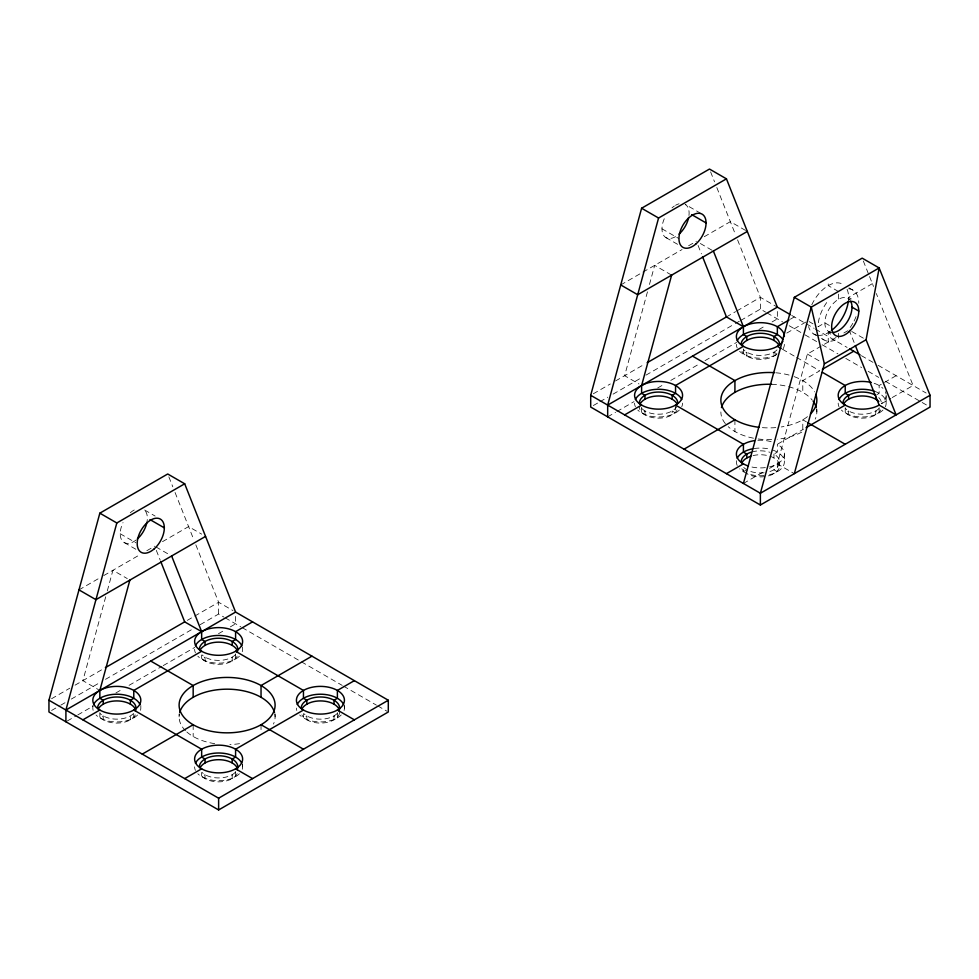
<?xml version="1.0" encoding="UTF-8"?>
<svg xmlns="http://www.w3.org/2000/svg" width="979" height="979" viewBox="0 0 979 979"><rect width="100%" height="100%" fill="white"/><g stroke="black" fill="none" stroke-linecap="round" stroke-linejoin="round"><path stroke-width="0.73" stroke-dasharray="4.89 3.67" d="M105.708 596.774L82.885 680.65L98.549 689.693M107.311 590.888L112.915 570.292L127.27 578.577M647.462 291.828L624.639 375.703L638.993 383.988M649.469 284.473L654.67 265.346L671.631 275.136M836.078 337.498L807.369 354.068L777.35 463.862L777.35 471.707L773.948 469.749L773.948 473.665M78.981 589.884L98.561 578.577M103.774 575.566L140.303 554.469M146.838 550.7L154.658 546.184M162.49 541.668L188.592 526.592L201.65 534.13M620.735 284.938L641.612 272.884M642.922 272.125L682.069 249.535M688.592 245.766L696.412 241.25M704.244 236.722L730.346 221.658L746.01 230.689M51.557 698.737L69.827 688.188M75.053 685.165L104.043 668.437M187.295 620.368L218.623 602.281L232.978 610.566M593.311 393.791L610.284 383.988M615.497 380.978L644.476 364.249M726.442 316.927L735.584 311.652M736.881 310.906L760.377 297.335L777.35 307.137M51.581 710.473L59.474 705.92M60.784 705.161L66.046 702.127M71.308 699.079L100.25 682.375M105.512 679.34L192.312 629.228M200.205 624.663L218.623 614.029L223.848 617.051M593.335 405.539L598.597 402.491M599.907 401.733L607.8 397.18M613.062 394.145L640.682 378.2M645.944 375.153L734.066 324.282M735.388 323.523L739.329 321.247M740.65 320.488L760.377 309.095L765.602 312.105M67.233 721.034L76.435 715.71M77.757 714.951L93.543 705.847M115.901 692.936L122.473 689.143M129.057 685.337L161.939 666.356M163.248 665.598L194.821 647.376M218.488 633.707L225.072 629.901M230.334 626.866L235.584 623.831L235.584 615.008M607.678 416.846L615.558 412.294M616.88 411.535L633.976 401.659M657.655 387.99L664.227 384.196M670.811 380.403L699.74 363.686M705.002 360.651L736.575 342.43M758.933 329.519L765.505 325.726M772.088 321.92L777.35 318.885L777.35 310.074M790.396 319.191L794.312 316.927M786.761 333.08L807.883 320.892M872.375 283.653L848.609 297.371L852.428 299.586M843.898 332.97L847.814 330.718M769.555 466.873A23.998 13.853 0 0 0 777.35 444.27L803.453 429.206M896.115 375.703L879.154 385.506L879.154 393.338L876.89 394.647M745.668 470.397L743.416 471.707L743.416 466.481M769.971 471.511A19.201 11.087 0 0 0 773.948 454.072L777.35 452.114L777.35 444.27M743.416 483.455L762.984 472.159M769.518 468.39L777.35 463.862L794.312 473.665M881.761 403.581L890.89 398.306M892.199 397.56L913.089 385.506L876.327 293.553M849.001 287.863L852.819 290.078M838.428 291.497L828.246 285.623L828.246 280.373M700.805 213.385L685.141 204.342A19.201 11.087 -60 0 1 688.653 217.46M848.022 298.387L850.286 299.696M700.328 243.502L713.385 251.04M851.73 331.465L863.478 338.257M661.963 228.805L678.936 238.595M829.372 325.456L824.856 322.85L818.065 326.766A28.795 16.619 -60 0 1 828.246 300.529M665.94 237.591L677.688 244.371M828.834 331.636L831.085 332.933M809.156 321.626L812.974 323.829M830.792 334.108L828.246 332.64L828.246 342.014M791.705 315.422L804.873 323.021M806.194 323.78L814.112 328.357M815.421 329.115L847.104 347.41M861.41 355.671L872.974 362.34M878.114 365.314L926.134 393.032M813.855 334.072L816.4 335.54M821.479 338.477L824.024 339.946M766.9 312.864L782.613 321.932M789.196 325.726L803.673 334.084M804.995 334.842L816.841 341.683M822.103 344.73L837.902 353.847M845.795 358.412L861.593 367.529M868.177 371.335L878.714 377.404M885.297 381.21L920.835 401.733M922.157 402.491L930.05 407.056M807.369 354.068L821.736 362.352M782.49 349.283L795.34 356.711M796.625 357.445L819.766 370.808L802.792 380.598L802.792 392.359M776.212 353.505L773.948 352.195L773.948 356.111M806.427 421.888L802.792 419.783L802.792 431.543A47.995 27.706 0 0 1 777.204 439.241M144.684 510.035L155.135 516.068M155.967 546.943L169.012 554.481M120.209 533.751L135.873 542.794M124.186 542.537L135.934 549.317M225.146 617.798L240.858 626.866M242.168 627.625L300.1 661.07M301.41 661.828L342.222 685.398M343.531 686.157L376.45 705.149M377.759 705.908L386.974 711.231M863.319 260.989L868.973 275.148M869.548 276.567L873.501 286.48M849.123 329.96L854.789 344.143M710.607 171.888L714.548 181.837M716.812 187.527L735.351 234.262M737.579 239.867L760.377 297.335L760.377 309.095M698.076 245.448L701.417 253.855M168.853 476.834L172.793 486.783M175.057 492.474L193.597 539.209M195.824 544.813L218.623 602.281L218.623 614.029M156.322 550.394L160.226 560.196M886.179 396.605L886.179 403.128M879.154 407.705L879.154 412.93L875.752 410.972L875.752 414.888M848.609 414.888L848.609 410.972L845.22 412.93L845.22 407.705M838.428 294.116L838.428 299.329M838.428 333.301L838.428 338.514A28.795 16.619 -60 0 1 820.794 336.947M816.853 409.014L816.853 411.951M784.375 454.072L784.375 461.904M779.578 461.904L779.578 465.833M773.948 454.072L773.948 457.988M746.806 356.111L746.806 352.195L743.416 354.153L743.416 348.928M734.923 419.783L734.923 431.543M675.547 405.098L675.547 412.93L672.145 410.972L672.145 414.888M645.002 414.888L645.002 410.972L641.612 412.93L641.612 405.098M344.424 705.467L344.424 708.074M337.388 712.651L337.388 717.876L333.998 715.918L333.998 719.834M306.855 719.834L306.855 715.918L303.453 717.876L303.453 713.948M275.099 713.948L275.099 716.897M261.038 724.729L261.038 732.072M242.621 764.244L242.621 766.851M235.584 653.874L235.584 659.1L232.194 657.142L232.194 661.058M235.584 771.428L235.584 776.653L232.194 774.683L232.194 778.611M205.052 661.058L205.052 657.142L201.65 659.1L201.65 655.171M205.052 778.611L205.052 774.683L201.65 776.653L201.65 772.725M193.169 724.729L193.169 736.489M179.12 713.948L179.12 716.897M140.817 705.467L140.817 708.074A23.998 13.853 0 0 1 140.45 710.485M133.78 713.948L133.78 717.876L130.391 715.918L130.391 719.834M103.248 719.834L103.248 715.918L99.846 717.876L99.846 712.651M92.821 705.467L92.821 708.074A23.998 13.853 0 0 0 93.189 710.485M878.799 408.671A19.201 11.087 0 0 1 845.562 408.671M878.799 397.596A19.201 11.087 0 0 1 881.381 403.128M679.353 410.054A23.998 13.853 0 0 1 637.794 410.054M635.395 406.713A23.998 13.853 0 0 1 634.576 403.128M682.571 403.128A23.998 13.853 0 0 1 681.751 406.713M880.721 409.92A19.201 11.087 0 0 1 862.181 418.131A19.201 11.087 0 0 1 843.641 409.92M772.37 449.912A23.998 13.853 0 0 1 784.167 463.716A23.998 13.853 0 0 1 766.594 475.292M764.134 475.586A23.998 13.853 0 0 1 748.384 473.909M747.05 473.432A23.998 13.853 0 0 1 739.598 468.831M737.199 465.49A23.998 13.853 0 0 1 737.199 458.319M754.173 448.529A23.998 13.853 0 0 1 769.555 449.104M677.113 406.004A19.201 11.087 0 0 1 661.082 414.117A19.201 11.087 0 0 1 641.955 408.671M769.971 456.226A19.201 11.087 0 0 1 775.613 472.576A19.201 11.087 0 0 1 746.806 473.665M743.759 471.364A19.201 11.087 0 0 1 741.837 468.696M753.035 455.59A19.201 11.087 0 0 1 768.87 455.884M764.122 472.784A19.201 11.087 0 0 1 743.759 467.448M751.884 451.968A19.201 11.087 0 0 1 769.971 452.31M765.37 467.619A23.998 13.853 0 0 1 748.384 466.065M757.868 440.293A23.998 13.853 0 0 1 772.37 442.08M886.179 395.296A23.998 13.853 0 0 1 881.222 403.727M874.174 383.303A23.998 13.853 0 0 1 882.96 388.369M885.359 391.71A23.998 13.853 0 0 1 886.081 394.096M677.113 409.92A19.201 11.087 0 0 1 656.065 418.045A19.201 11.087 0 0 1 639.373 407.056M771.636 439.608A47.995 27.706 0 0 1 756.437 438.714M753.451 438.188A47.995 27.706 0 0 1 728.217 426.685M725.366 423.662A47.995 27.706 0 0 1 720.874 411.951M771.636 384.294A47.995 27.706 0 0 1 812.35 400.24M816.584 409.063A47.995 27.706 0 0 1 815.213 419.122M807.479 416.65A47.995 27.706 0 0 1 781.279 426.954M775.821 427.603A47.995 27.706 0 0 1 760.512 427.48M775.821 372.779A47.995 27.706 0 0 1 792.855 376.193M794.189 376.658A47.995 27.706 0 0 1 814.638 391.869M675.547 236.637A19.201 11.087 -60 0 1 663.175 234.568A19.201 11.087 -60 0 1 665.341 216.518M672.022 207.854A19.201 11.087 -60 0 1 674.36 206.031M675.547 205.296A19.201 11.087 -60 0 1 679.059 203.803M882.96 410.054A23.998 13.853 0 0 1 841.402 410.054M839.003 406.713A23.998 13.853 0 0 1 838.183 403.128M874.174 391.135A23.998 13.853 0 0 1 885.359 406.713M784.375 344.363A23.998 13.853 0 0 1 782.123 350.213M776.2 354.765A23.998 13.853 0 0 1 739.598 351.29M737.199 347.949A23.998 13.853 0 0 1 736.379 344.363M777.008 349.895A19.201 11.087 0 0 1 743.759 349.895M777.008 353.823A19.201 11.087 0 0 1 755.409 358.975A19.201 11.087 0 0 1 741.176 348.279M831.636 332.505A19.201 11.087 -60 0 1 828.834 309.462A19.201 11.087 -60 0 1 850.188 300.382M847.055 289.27A28.795 16.619 -60 0 1 848.352 301.202M830.376 331.281A28.795 16.619 -60 0 1 818.065 335.369M816.572 335.136A28.795 16.619 -60 0 1 808.581 326.57M811.775 304.824A28.795 16.619 -60 0 1 842.638 284.191M848.609 288.768A28.795 16.619 -60 0 1 858.791 303.257M856.062 316.584A28.795 16.619 -60 0 1 853.553 322.018M852.819 323.327A28.795 16.619 -60 0 1 848.609 329.495M237.163 656.089A19.201 11.087 0 0 1 218.623 664.3A19.201 11.087 0 0 1 200.083 656.089M339.627 711.99A19.201 11.087 0 0 1 322.935 722.979A19.201 11.087 0 0 1 301.887 714.866M237.163 773.643A19.201 11.087 0 0 1 218.623 781.854A19.201 11.087 0 0 1 200.083 773.643M135.359 714.866A19.201 11.087 0 0 1 116.819 723.077A19.201 11.087 0 0 1 98.279 714.866M239.525 743.661A47.995 27.706 0 0 1 229.881 744.554M214.682 743.661A47.995 27.706 0 0 1 186.463 731.631M185.545 730.75A47.995 27.706 0 0 1 179.377 713.997M274.83 713.997A47.995 27.706 0 0 1 273.459 724.068M145.541 511.283A19.201 11.087 -60 0 1 146.899 522.394M136.142 539.98A19.201 11.087 -60 0 1 122.179 540.738A19.201 11.087 -60 0 1 123.024 522.59M130.268 512.8A19.201 11.087 -60 0 1 137.305 508.737M235.241 654.841A19.201 11.087 0 0 1 201.992 654.841M239.402 656.224A23.998 13.853 0 0 1 197.844 656.224M195.445 652.883A23.998 13.853 0 0 1 194.625 649.297M242.254 646.886A23.998 13.853 0 0 1 242.254 651.708M235.241 772.394A19.201 11.087 0 0 1 201.992 772.394M341.206 715A23.998 13.853 0 0 1 299.647 715M296.796 710.485A23.998 13.853 0 0 1 296.429 708.074M344.057 705.663A23.998 13.853 0 0 1 344.057 710.485M337.045 713.618A19.201 11.087 0 0 1 303.796 713.618M239.402 773.777A23.998 13.853 0 0 1 197.844 773.777M195.445 770.436A23.998 13.853 0 0 1 194.625 766.851M242.254 764.44A23.998 13.853 0 0 1 242.254 769.261M133.438 713.618A19.201 11.087 0 0 1 100.201 713.618M137.598 715A23.998 13.853 0 0 1 96.04 715"/><path stroke-width="1.47" d="M193.169 697.305L193.169 685.545L150.754 661.058M734.923 392.359L734.923 380.598L692.508 356.111M871.359 382.495A23.998 13.853 0 0 0 841.402 388.369A23.998 13.853 0 0 0 847.569 406.285A23.998 13.853 0 0 0 879.154 405.098L896.115 414.888L866.085 339.762L879.154 267.952L862.181 258.15L794.312 297.335L743.416 483.455M48.95 700.242L99.846 513.167L167.715 473.983L184.688 483.785L235.584 612.071L388.296 700.242L388.296 711.99L218.623 809.951L48.95 711.99L48.95 700.242L218.623 798.203L388.296 700.242M65.911 721.792L65.911 710.032L116.819 522.97L184.688 483.785M129.877 580.082L99.846 690.44L99.846 698.284L103.248 700.242L103.248 704.158M760.377 505.017L760.377 493.257L811.285 307.125L879.154 267.952L930.05 395.296L930.05 407.056L760.377 505.017L590.704 407.056L590.704 395.296L641.612 208.233L709.481 169.049L726.442 178.839L777.35 307.137L790.396 314.663M607.678 416.846L607.678 405.098L658.573 218.023L726.442 178.839M671.631 275.136L641.612 385.506L641.612 393.338L645.002 395.296L645.002 399.212M794.312 473.665L824.342 363.858L811.285 307.125L794.312 297.335M205.566 536.394L95.942 599.674L78.981 589.884M747.32 231.448L637.696 294.728L620.735 284.938M105.365 667.666L184.688 621.873L201.65 631.663L201.65 639.507L205.052 641.465L205.052 645.381M647.119 362.732L726.442 316.927L743.416 326.729L743.416 334.561L746.806 336.519L746.806 340.435M65.911 710.032L235.584 612.071M607.678 405.098L777.35 307.137M82.885 719.834L99.846 710.032A23.998 13.853 0 0 0 139.997 703.828A23.998 13.853 0 0 0 110.615 686.854A23.998 13.853 0 0 0 99.846 710.032M201.65 651.255A23.998 13.853 0 0 1 212.406 628.077A23.998 13.853 0 0 1 241.801 645.051A23.998 13.853 0 0 1 201.65 651.255L133.78 690.44L133.78 698.284L130.391 700.242L130.391 704.158M252.558 621.873L235.584 631.663L235.584 639.507L232.194 641.465L232.194 645.381M624.639 414.888L641.612 405.098A23.998 13.853 0 0 0 681.751 398.881A23.998 13.853 0 0 0 652.369 381.92A23.998 13.853 0 0 0 641.612 405.098M743.416 346.321L675.547 385.506L675.547 393.338L672.145 395.296L672.145 399.212M789.086 319.937L777.35 326.729L777.35 334.561L773.948 336.519L773.948 340.435M142.273 754.111L193.169 724.729A47.995 27.706 0 0 0 273.459 712.308A47.995 27.706 0 0 0 214.682 678.374A47.995 27.706 0 0 0 193.169 724.729M311.946 656.163L261.038 685.545L261.038 697.305M824.342 363.858L866.085 339.762M684.027 449.177L734.923 419.783M822.372 369.303L853.7 351.216M184.688 778.611L201.65 768.809A23.998 13.853 0 0 0 241.801 762.604A23.998 13.853 0 0 0 212.406 745.631A23.998 13.853 0 0 0 201.65 768.809M303.453 710.032A23.998 13.853 0 0 1 314.21 686.854A23.998 13.853 0 0 1 343.605 703.828A23.998 13.853 0 0 1 303.453 710.032L235.584 749.216L235.584 757.061L232.194 759.019L232.194 762.935M354.361 680.65L337.388 690.44L337.388 698.284L333.998 700.242L333.998 704.158M726.442 473.665L743.416 463.862M806.06 427.701L845.22 405.098M930.05 395.296L760.377 493.257L590.704 395.296M691.725 214.634L706.079 222.931M851.999 307.173L858.791 311.089M641.612 208.233L658.573 218.023M849.735 348.928L860.125 354.924M777.35 346.321L781.205 348.548M822.311 372.277L845.22 385.506L845.22 393.338L848.609 395.296L848.609 399.212M807.638 422.585L845.22 444.27M675.547 405.098L743.416 444.27L743.416 452.114L746.806 454.072L746.806 457.988M149.971 519.58L164.325 527.865M99.846 513.167L116.819 522.97M235.584 651.255L303.453 690.44L303.453 698.284L306.855 700.242L306.855 704.158M337.388 710.032L354.361 719.834M261.038 724.729L303.453 749.216M133.78 710.032L201.65 749.216L201.65 757.061L205.052 759.019L205.052 762.935M235.584 768.809L252.558 778.611M855.352 345.55L879.154 405.098M713.385 251.04L743.416 326.729M702.53 256.657L726.442 316.927M171.631 555.986L201.65 631.663M160.776 561.603L184.688 621.873M875.752 396.605L875.752 399.212M218.623 798.203L218.623 809.951M843.641 404.18A19.201 11.087 0 0 1 859.672 396.067A19.201 11.087 0 0 1 878.799 401.512M635.395 399.542A23.998 13.853 0 0 1 658.573 389.275A23.998 13.853 0 0 1 681.751 399.542M748.384 466.065A23.998 13.853 0 0 1 736.587 452.261A23.998 13.853 0 0 1 754.173 440.685M737.199 458.319A23.998 13.853 0 0 1 752.667 448.786M639.373 403.128A19.201 11.087 0 0 1 658.573 392.053A19.201 11.087 0 0 1 677.774 403.128M741.176 461.904A19.201 11.087 0 0 1 750.783 452.31M842.98 403.128A19.201 11.087 0 0 1 854.838 392.897A19.201 11.087 0 0 1 875.752 395.296M640.033 404.18A19.201 11.087 0 0 1 658.573 395.969A19.201 11.087 0 0 1 677.113 404.18M782.931 341.255A23.998 13.853 0 0 1 743.918 346.603A23.998 13.853 0 0 1 750.869 323.804A23.998 13.853 0 0 1 784.375 336.519M815.801 394.427A47.995 27.706 0 0 1 810.416 414.044M759.141 427.321A47.995 27.706 0 0 1 721.486 395.773A47.995 27.706 0 0 1 774.426 372.669M721.462 407.607A47.995 27.706 0 0 1 771.636 384.294M813.194 401.341A47.995 27.706 0 0 1 816.266 407.607M688.653 217.46A19.201 11.087 -60 0 1 679.059 234.079M839.003 399.542A23.998 13.853 0 0 1 874.174 391.135M737.199 340.778A23.998 13.853 0 0 1 759.337 330.523A23.998 13.853 0 0 1 782.931 339.627M741.837 462.957A19.201 11.087 0 0 1 750.783 456.226M741.176 344.363A19.201 11.087 0 0 1 760.377 333.276A19.201 11.087 0 0 1 779.578 344.363M741.837 345.403A19.201 11.087 0 0 1 760.377 337.192A19.201 11.087 0 0 1 778.917 345.403M850.727 301.275A19.201 11.087 -60 0 1 848.022 320.549A19.201 11.087 -60 0 1 832.688 332.53M848.352 301.202A28.795 16.619 -60 0 1 831.44 330.51M200.083 650.35A19.201 11.087 0 0 1 218.623 642.138A19.201 11.087 0 0 1 237.163 650.35M301.887 709.126A19.201 11.087 0 0 1 320.427 700.915A19.201 11.087 0 0 1 338.967 709.126M200.083 767.903A19.201 11.087 0 0 1 218.623 759.692A19.201 11.087 0 0 1 237.163 767.903M98.279 709.126A19.201 11.087 0 0 1 116.819 700.915A19.201 11.087 0 0 1 135.359 709.126M179.708 712.553A47.995 27.706 0 0 1 227.104 689.179A47.995 27.706 0 0 1 274.499 712.553M146.899 522.394A19.201 11.087 -60 0 1 137.305 539.025M199.422 649.297A19.201 11.087 0 0 1 221.132 638.308A19.201 11.087 0 0 1 237.163 652.173M195.445 645.712A23.998 13.853 0 0 1 218.623 635.444A23.998 13.853 0 0 1 241.801 645.712M93.641 704.488A23.998 13.853 0 0 1 116.819 694.221A23.998 13.853 0 0 1 139.997 704.488M97.619 708.074A19.201 11.087 0 0 1 119.328 697.085A19.201 11.087 0 0 1 135.359 710.95M199.422 766.851A19.201 11.087 0 0 1 221.132 755.861A19.201 11.087 0 0 1 237.163 769.714M195.445 763.265A23.998 13.853 0 0 1 218.623 752.998A23.998 13.853 0 0 1 241.801 763.265M301.226 708.074A19.201 11.087 0 0 1 322.935 697.085A19.201 11.087 0 0 1 338.967 710.95M297.249 704.488A23.998 13.853 0 0 1 320.427 694.221A23.998 13.853 0 0 1 343.605 704.488M696.02 243.869A19.201 11.087 -60 0 0 702.102 214.144A19.201 11.087 -60 0 0 679.402 234.275A19.201 11.087 -60 0 0 696.02 243.869M848.732 332.04A19.201 11.087 -60 0 0 854.814 302.303A19.201 11.087 -60 0 0 832.101 322.446A19.201 11.087 -60 0 0 848.732 332.04M154.266 548.815A19.201 11.087 -60 0 0 160.348 519.078A19.201 11.087 -60 0 0 137.647 539.221A19.201 11.087 -60 0 0 154.266 548.815"/></g></svg>
